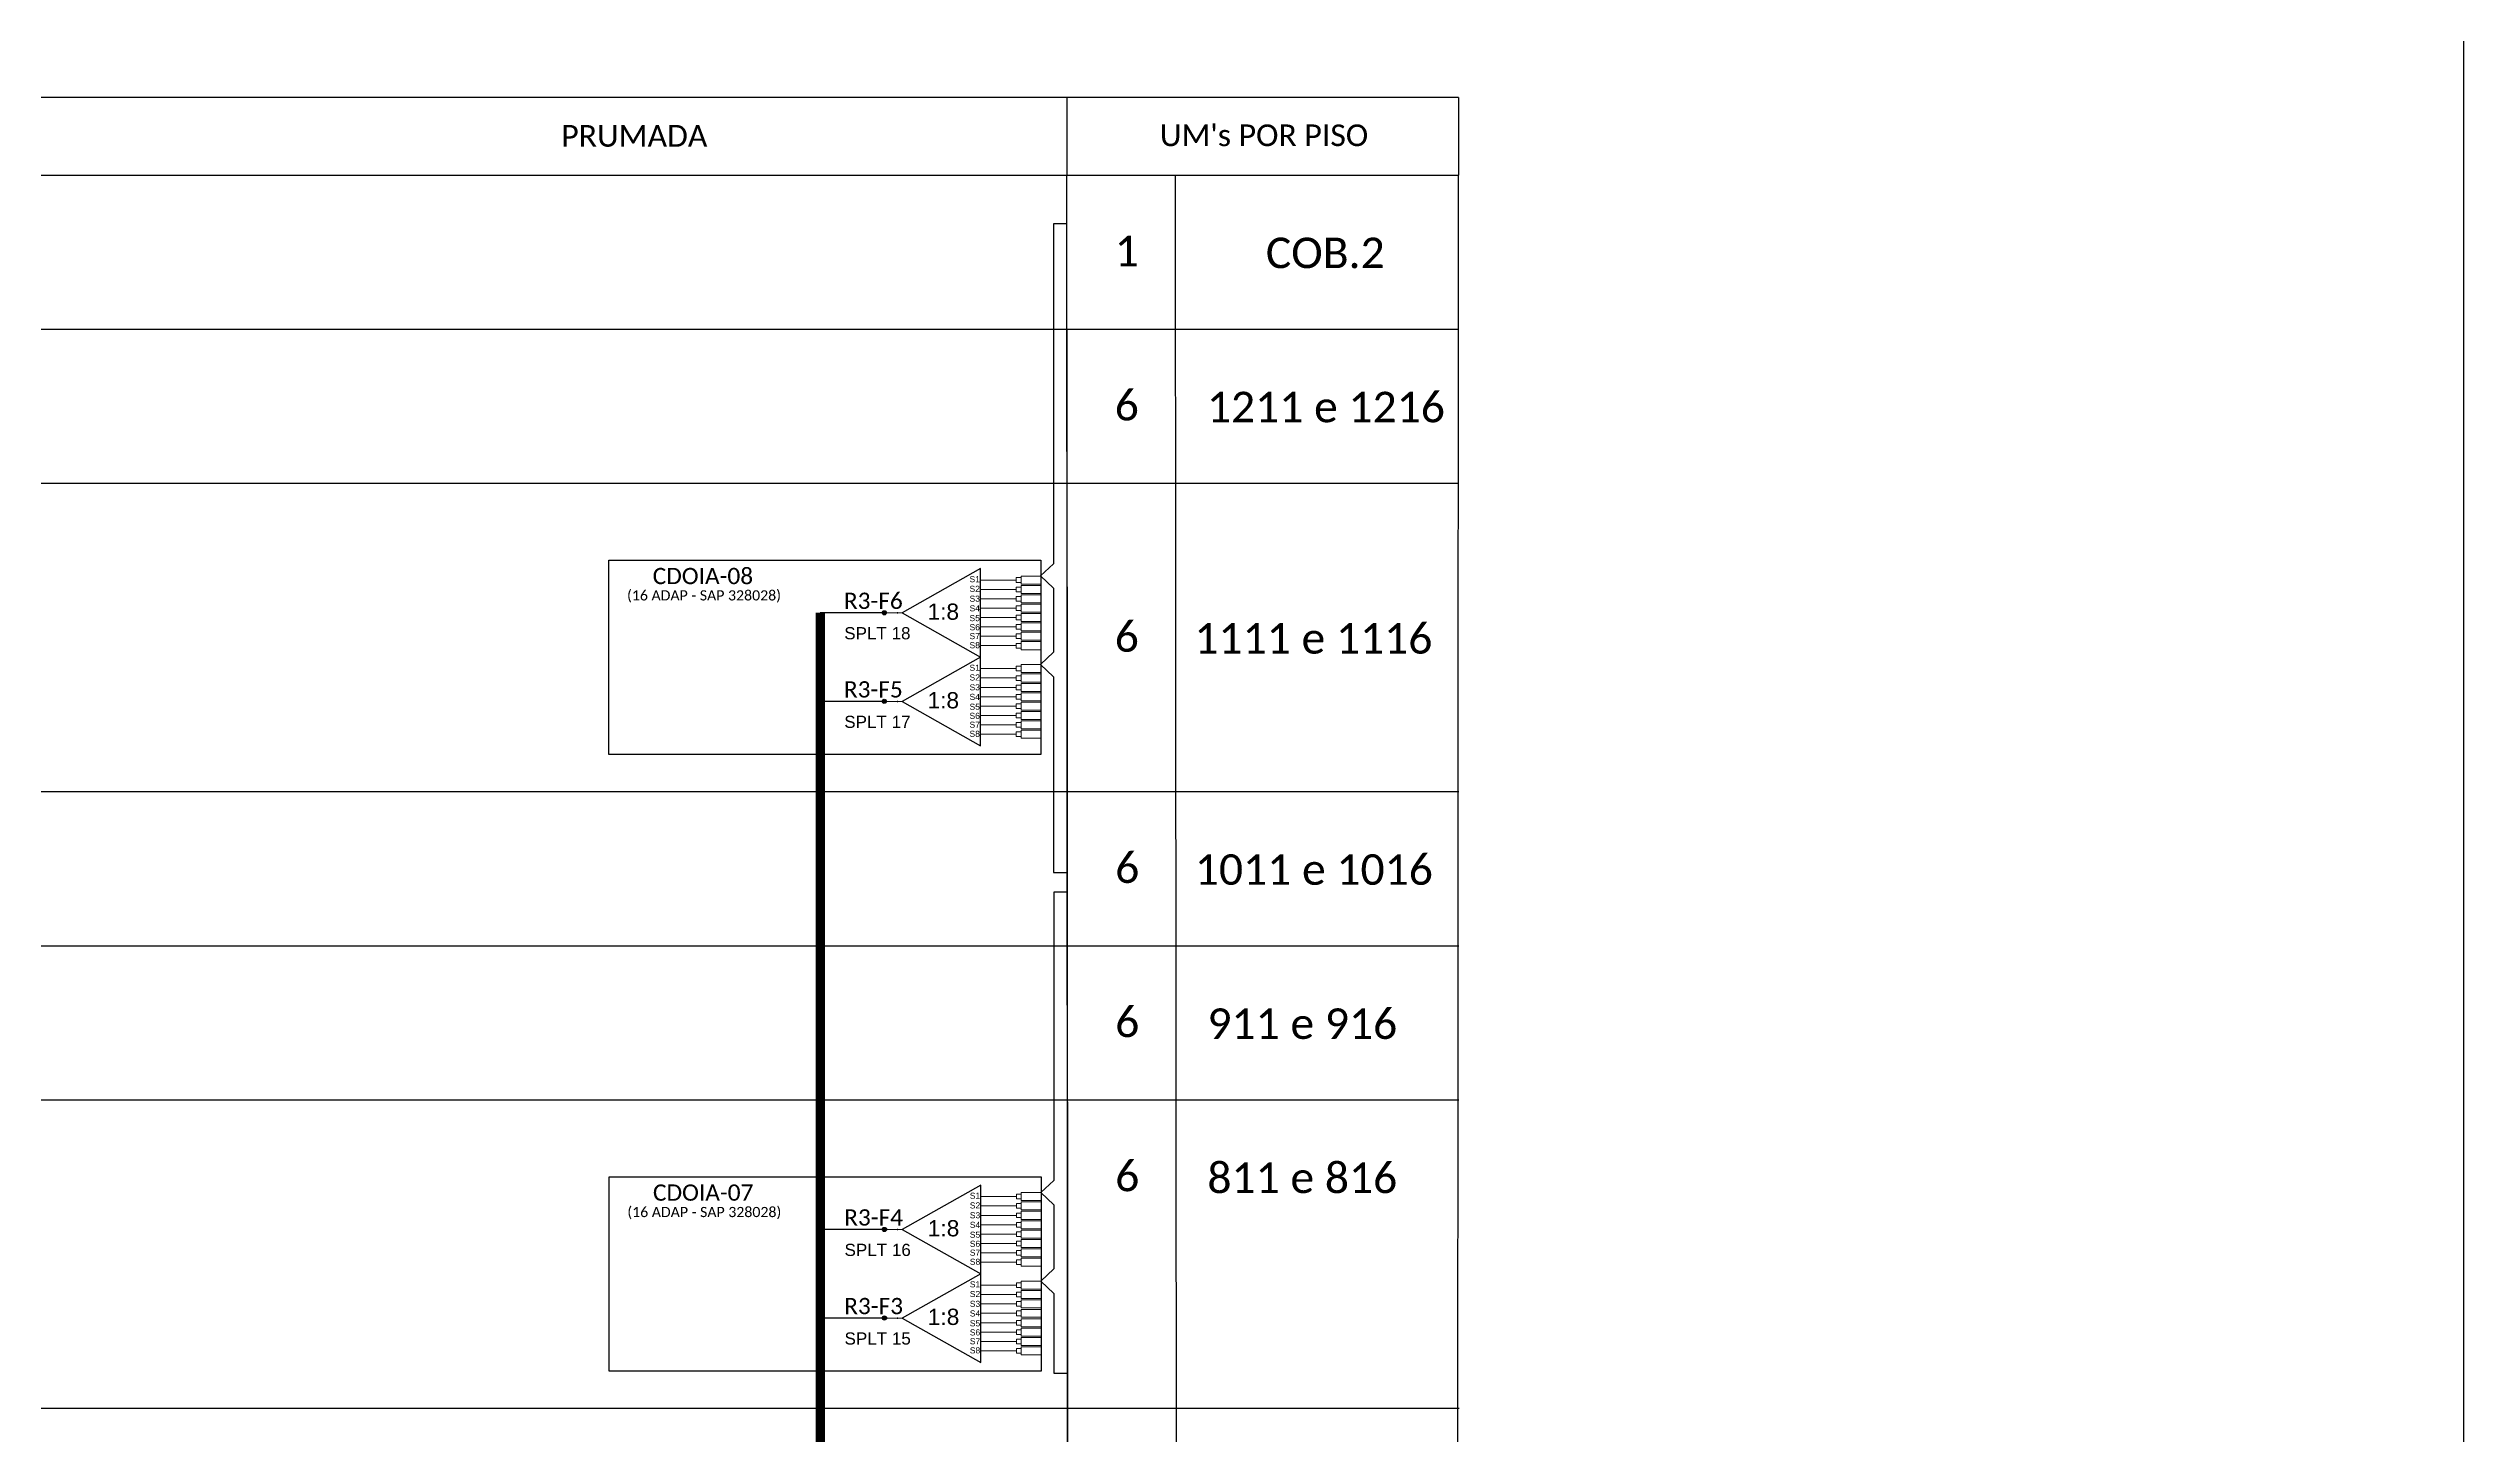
# Model space of a CAD drawing. Header units: metres. Extents: x -1286 to 468, y -500 to 94.
# Drawn here: x 211.7 to 468.1, y -315.5 to -168.3 of the extents above; entities that cross this region are included whole.
import ezdxf
from ezdxf.enums import TextEntityAlignment as Align

# ---------------------------------------------------------------- set-up
doc = ezdxf.new("R2010")
doc.units = ezdxf.units.M
doc.styles.add('ARIAL', font='arial.ttf')
doc.styles.add('WMF-Calibri0', font='calibri.ttf')

# ---------------------------------------------------------------- blocks, each defined once
blk = doc.blocks.new('SPLT_1-8_SC-APC')
at = {"color": 1}
blk.add_lwpolyline([(-7.37, -2.1), (-17.04, -7.55), (-7.37, -13), (-7.37, -2.1)], dxfattribs=at)
at = {"color": 3, "lineweight": 0}
for points in [[(-2.99, -3.51), (-7.37, -3.51)], [(-7.37, -4.66), (-2.99, -4.66)], [(-7.37, -5.82), (-2.99, -5.82)], [(-2.41, -3.02), (-2.41, -4)], [(-2.41, -3.02), (0, -3.02)], [(-2.41, -4), (0, -4)], [(-2.41, -4.17), (-2.41, -5.16)], [(-2.41, -4.17), (0, -4.17)], [(-2.41, -5.16), (0, -5.16)], [(-2.41, -5.32), (-2.41, -6.31)], [(-2.41, -5.32), (0, -5.32)], [(-7.37, -6.97), (-2.99, -6.97)], [(-7.37, -8.12), (-2.99, -8.12)], [(-2.41, -6.31), (0, -6.31)], [(-2.41, -6.48), (-2.41, -7.46)], [(-2.41, -6.48), (0, -6.48)], [(-2.41, -7.46), (0, -7.46)], [(-2.41, -7.63), (-2.41, -8.62)], [(-2.41, -7.63), (0, -7.63)], [(-2.41, -8.62), (0, -8.62)], [(-2.41, -8.78), (-2.41, -9.77)], [(-2.41, -8.78), (0, -8.78)], [(-7.37, -9.28), (-2.99, -9.28)], [(-7.37, -10.43), (-2.99, -10.43)], [(-7.37, -11.58), (-2.99, -11.58)], [(-2.41, -9.77), (0, -9.77)], [(-2.41, -9.94), (-2.41, -10.92)], [(-2.41, -9.94), (0, -9.94)], [(-2.41, -10.92), (0, -10.92)], [(-2.41, -11.09), (-2.41, -12.08)], [(-2.41, -11.09), (0, -11.09)], [(-2.41, -12.08), (0, -12.08)]]:
    blk.add_lwpolyline(points, dxfattribs=at)
for points in [[(-2.99, -3.22), (-2.41, -3.22), (-2.41, -3.8), (-2.99, -3.8)], [(-2.99, -4.38), (-2.41, -4.38), (-2.41, -4.95), (-2.99, -4.95)], [(-2.99, -5.53), (-2.41, -5.53), (-2.41, -6.1), (-2.99, -6.1)], [(-2.99, -6.68), (-2.41, -6.68), (-2.41, -7.26), (-2.99, -7.26)], [(-2.99, -7.84), (-2.41, -7.84), (-2.41, -8.41), (-2.99, -8.41)], [(-2.99, -8.99), (-2.41, -8.99), (-2.41, -9.56), (-2.99, -9.56)], [(-2.99, -10.14), (-2.41, -10.14), (-2.41, -10.72), (-2.99, -10.72)], [(-2.99, -11.3), (-2.41, -11.3), (-2.41, -11.87), (-2.99, -11.87)]]:
    blk.add_lwpolyline(points, close=True, dxfattribs=at)
at = {"color": 1, "lineweight": 0}
blk.add_lwpolyline([(-17.04, -7.55), (-19.26, -7.55)], dxfattribs=at)
at = {"color": 1, "style": 'ARIAL'}
for s, height, p in [('S1', 0.75, (-8.74, -3.78)), ('S2', 0.75, (-8.74, -4.97)), ('S3', 0.75, (-8.74, -6.18)), ('1:8', 2, (-13.91, -8.4)), ('S4', 0.75, (-8.74, -7.36)), ('S5', 0.75, (-8.74, -8.57)), ('S6', 0.75, (-8.74, -9.69)), ('S7', 0.75, (-8.74, -10.78)), ('S8', 0.75, (-8.74, -11.9))]:
    blk.add_text(s, height=height, dxfattribs=at).set_placement(p)
blk = doc.blocks.new('SPLITTER_')
blk.add_point((0, 0))
at = {"style": 'ARIAL', "flags": 4}
blk.add_attdef('SPLT', (0, -3.26), '', height=1.5, dxfattribs=at)

msp = doc.modelspace()

# ---------------------------------------------------------------- hatches: boundary and pattern name
h = msp.add_hatch(color=3)
h.dxf.hatch_style = 1
edge = h.paths.add_edge_path()
edge.add_arc((300.42, -228.2), 0.221, 0, 360)
h = msp.add_hatch(color=3)
h.dxf.hatch_style = 1
edge = h.paths.add_edge_path()
edge.add_arc((300.42, -237.61), 0.221, 0, 360)
h = msp.add_hatch(color=3)
h.dxf.hatch_style = 1
edge = h.paths.add_edge_path()
edge.add_arc((300.44, -293.69), 0.221, 0, 360)
h = msp.add_hatch(color=3)
h.dxf.hatch_style = 1
edge = h.paths.add_edge_path()
edge.add_arc((300.44, -303.1), 0.221, 0, 360)

# ---------------------------------------------------------------- linework, layer by layer
msp.add_lwpolyline([(-372.87, -499.81), (468.13, -499.81), (468.13, 94.19), (-372.87, 94.19)], close=True)
at = {"color": 0}
for points in [[(319.79, -173.48), (-113.32, -173.48)], [(361.38, -173.48), (319.79, -173.48)]]:
    msp.add_lwpolyline(points, dxfattribs=at)
for points in [[(319.79, -173.48), (319.79, -181.71)], [(319.79, -173.48), (319.79, -181.71)], [(361.38, -173.48), (361.38, -181.71)], [(-113.32, -181.71), (319.79, -181.71)], [(-113.32, -181.71), (361.38, -181.71)], [(319.68, -482.83), (361.27, -482.83), (361.38, -181.71)], [(319.79, -181.71), (361.38, -181.71)], [(319.95, -416.82), (319.79, -181.71)], [(331.52, -416.82), (331.36, -181.71)], [(-113.32, -198.08), (361.38, -198.08)], [(319.79, -198.08), (319.95, -416.82)], [(-113.32, -214.45), (319.79, -214.45)], [(319.79, -214.45), (361.38, -214.45)], [(-113.27, -247.19), (319.84, -247.19)], [(319.84, -247.19), (361.43, -247.19)], [(-113.27, -263.56), (319.84, -263.56)], [(319.84, -263.56), (361.43, -263.56)], [(-113.27, -279.94), (319.84, -279.94)], [(319.84, -279.94), (361.43, -279.94)], [(-113.23, -312.68), (319.89, -312.68)], [(319.89, -312.68), (361.48, -312.68)]]:
    msp.add_lwpolyline(points)
at = {"color": 3}
for points in [[(319.81, -186.89), (318.39, -186.89), (318.38, -222.99), (317.02, -224.29), (318.38, -225.59), (318.38, -232.4), (317.02, -233.7), (318.38, -235.01), (318.38, -255.77), (319.8, -255.77)], [(319.84, -257.88), (318.41, -257.88), (318.41, -288.48), (317.05, -289.78), (318.41, -291.08), (318.41, -297.89), (317.05, -299.19), (318.41, -300.49), (318.41, -308.97), (319.83, -308.97)]]:
    msp.add_lwpolyline(points, dxfattribs=at)
at = {"color": 1}
for points in [[(271.17, -222.63), (317.05, -222.63), (317.05, -243.26), (271.17, -243.26)], [(271.19, -288.12), (317.08, -288.12), (317.08, -308.75), (271.19, -308.75)]]:
    msp.add_lwpolyline(points, close=True, dxfattribs=at)
at = {"color": 30, "lineweight": 0, "const_width": 1}
msp.add_lwpolyline([(293.62, -228.2), (293.62, -330.67), (293.59, -354.89), (19.2, -354.89), (19.29, -427.99), (50.57, -427.83), (50.57, -455.47)], dxfattribs=at)
at = {"color": 30}
for points in [[(300.39, -228.2), (293.62, -228.2)], [(300.39, -237.61), (293.62, -237.61)], [(300.42, -293.69), (293.65, -293.69)], [(300.42, -303.1), (293.65, -303.1)]]:
    msp.add_lwpolyline(points, dxfattribs=at)
at = {"color": 3}
for centre in [(300.42, -228.2), (300.42, -237.61), (300.44, -293.69), (300.44, -303.1)]:
    msp.add_circle(centre, 0.221, dxfattribs=at)

# ---------------------------------------------------------------- block references
at = {"color": 3, "xscale": 0.8636144441527618, "yscale": 0.8636144441527618, "zscale": 0.8636144441527618}
for p in [(317.02, -221.69), (317.02, -231.1), (317.05, -287.17), (317.05, -296.58)]:
    msp.add_blockref('SPLT_1-8_SC-APC', p, dxfattribs=at)
ref = msp.add_blockref('SPLITTER_', (301.81, -228.2), dxfattribs=dict(xscale=-0.8636144441527618, yscale=0.8636144441527618, zscale=0.8636144441527618))
ref.add_attrib('SPLT', 'SPLT 18', (296.17, -231.02), dxfattribs={"height": 1.295, "style": 'ARIAL'})
ref = msp.add_blockref('SPLITTER_', (301.81, -237.61), dxfattribs=dict(xscale=-0.8636144441527618, yscale=0.8636144441527618, zscale=0.8636144441527618))
ref.add_attrib('SPLT', 'SPLT 17', (296.17, -240.43), dxfattribs={"height": 1.295, "style": 'ARIAL'})
ref = msp.add_blockref('SPLITTER_', (301.84, -293.69), dxfattribs=dict(xscale=-0.8636144441527618, yscale=0.8636144441527618, zscale=0.8636144441527618))
ref.add_attrib('SPLT', 'SPLT 16', (296.2, -296.51), dxfattribs={"height": 1.295, "style": 'ARIAL'})
ref = msp.add_blockref('SPLITTER_', (301.84, -303.1), dxfattribs=dict(xscale=-0.8636144441527618, yscale=0.8636144441527618, zscale=0.8636144441527618))
ref.add_attrib('SPLT', 'SPLT 15', (296.2, -305.92), dxfattribs={"height": 1.295, "style": 'ARIAL'})

# ---------------------------------------------------------------- texts
at = {"color": 0, "style": 'WMF-Calibri0'}
for s, p in [('PRUMADA', (266.12, -178.7)), ("UM's POR PISO", (329.68, -178.64))]:
    msp.add_text(s, height=2.3, dxfattribs=at).set_placement(p)
at = {"color": 7, "style": 'WMF-Calibri0'}
for s, p in [('COB.2', (340.94, -191.6)), ('1211 e 1216', (334.68, -207.97)), ('1111 e 1116', (333.35, -232.54)), ('1011 e 1016', (333.4, -257.09)), ('911 e 916', (334.73, -273.46)), ('811 e 816', (334.73, -289.83))]:
    msp.add_text(s, height=3.24, dxfattribs=at).set_placement(p)
at = {"color": 1, "style": 'WMF-Calibri0'}
for p in [(281.28, -226.89), (281.31, -292.38)]:
    msp.add_text('(16 ADAP - SAP 328028)', height=1.0795, dxfattribs=at).set_placement(p, align=Align.CENTER)
for s, p in [('CDOIA-08', (275.83, -225.16)), ('CDOIA-07', (275.86, -290.64))]:
    msp.add_text(s, height=1.727, dxfattribs=at).set_placement(p)
at = {"color": 30, "style": 'WMF-Calibri0'}
for s, p in [('R3-F6', (296.13, -227.79)), ('R3-F5', (296.13, -237.2)), ('R3-F4', (296.16, -293.28)), ('R3-F3', (296.16, -302.69))]:
    msp.add_text(s, height=1.727, dxfattribs=at).set_placement(p)
at = {"color": 7, "style": 'WMF-Calibri0', "flags": 4}
for tag, p in [('1', (326.17, -189.78)), ('6', (326.17, -206.15)), ('6', (326.17, -230.72)), ('6', (326.22, -255.27)), ('6', (326.22, -271.64)), ('6', (326.22, -288.01))]:
    msp.add_attdef(tag, text='XX', height=3.24, dxfattribs=at).set_placement(p, align=Align.MIDDLE_CENTER)

doc.saveas('drawing.dxf')
